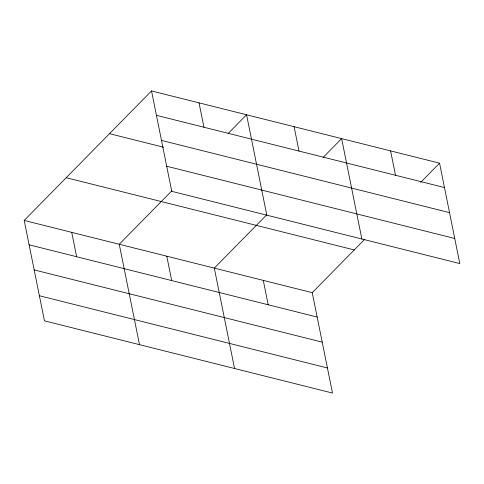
<?xml version="1.0" encoding="UTF-8"?>
<svg xmlns="http://www.w3.org/2000/svg" width="484" height="484" viewBox="0 0 484 484"><rect width="100%" height="100%" fill="white"/><g stroke="black" fill="none" stroke-linecap="round" stroke-linejoin="round"><path stroke-width="0.73" d="M364.815 239.193L312.24 292.669L332.484 393.056L44.443 320.831L24.2 220.438L151.516 90.944L439.557 163.168L459.8 263.562L171.759 191.331L151.516 90.944M171.826 190.799L119.252 244.275L139.495 344.668M228.188 133.475L246.568 114.775L266.811 215.168M266.878 214.636L214.309 268.112L234.552 368.499M323.239 157.306L341.625 138.612L361.863 239.005M420.65 182.401L439.557 163.168M156.429 115.325L444.475 187.55M161.487 140.408L449.533 212.633M109.499 133.675L163.61 147.245M166.702 166.248L454.742 238.479M66.211 177.707L354.258 249.932M24.2 220.438L312.24 292.669M29.119 244.819L317.159 317.05M34.176 269.903L322.217 342.134M39.385 295.748L327.426 367.973M390.588 150.887L395.507 175.268M294.097 126.693L299.009 151.075M263.278 280.387L268.19 304.769M199.039 102.856L203.958 127.238M166.78 256.193L171.699 280.575M71.729 232.356L76.641 256.738"/></g></svg>
